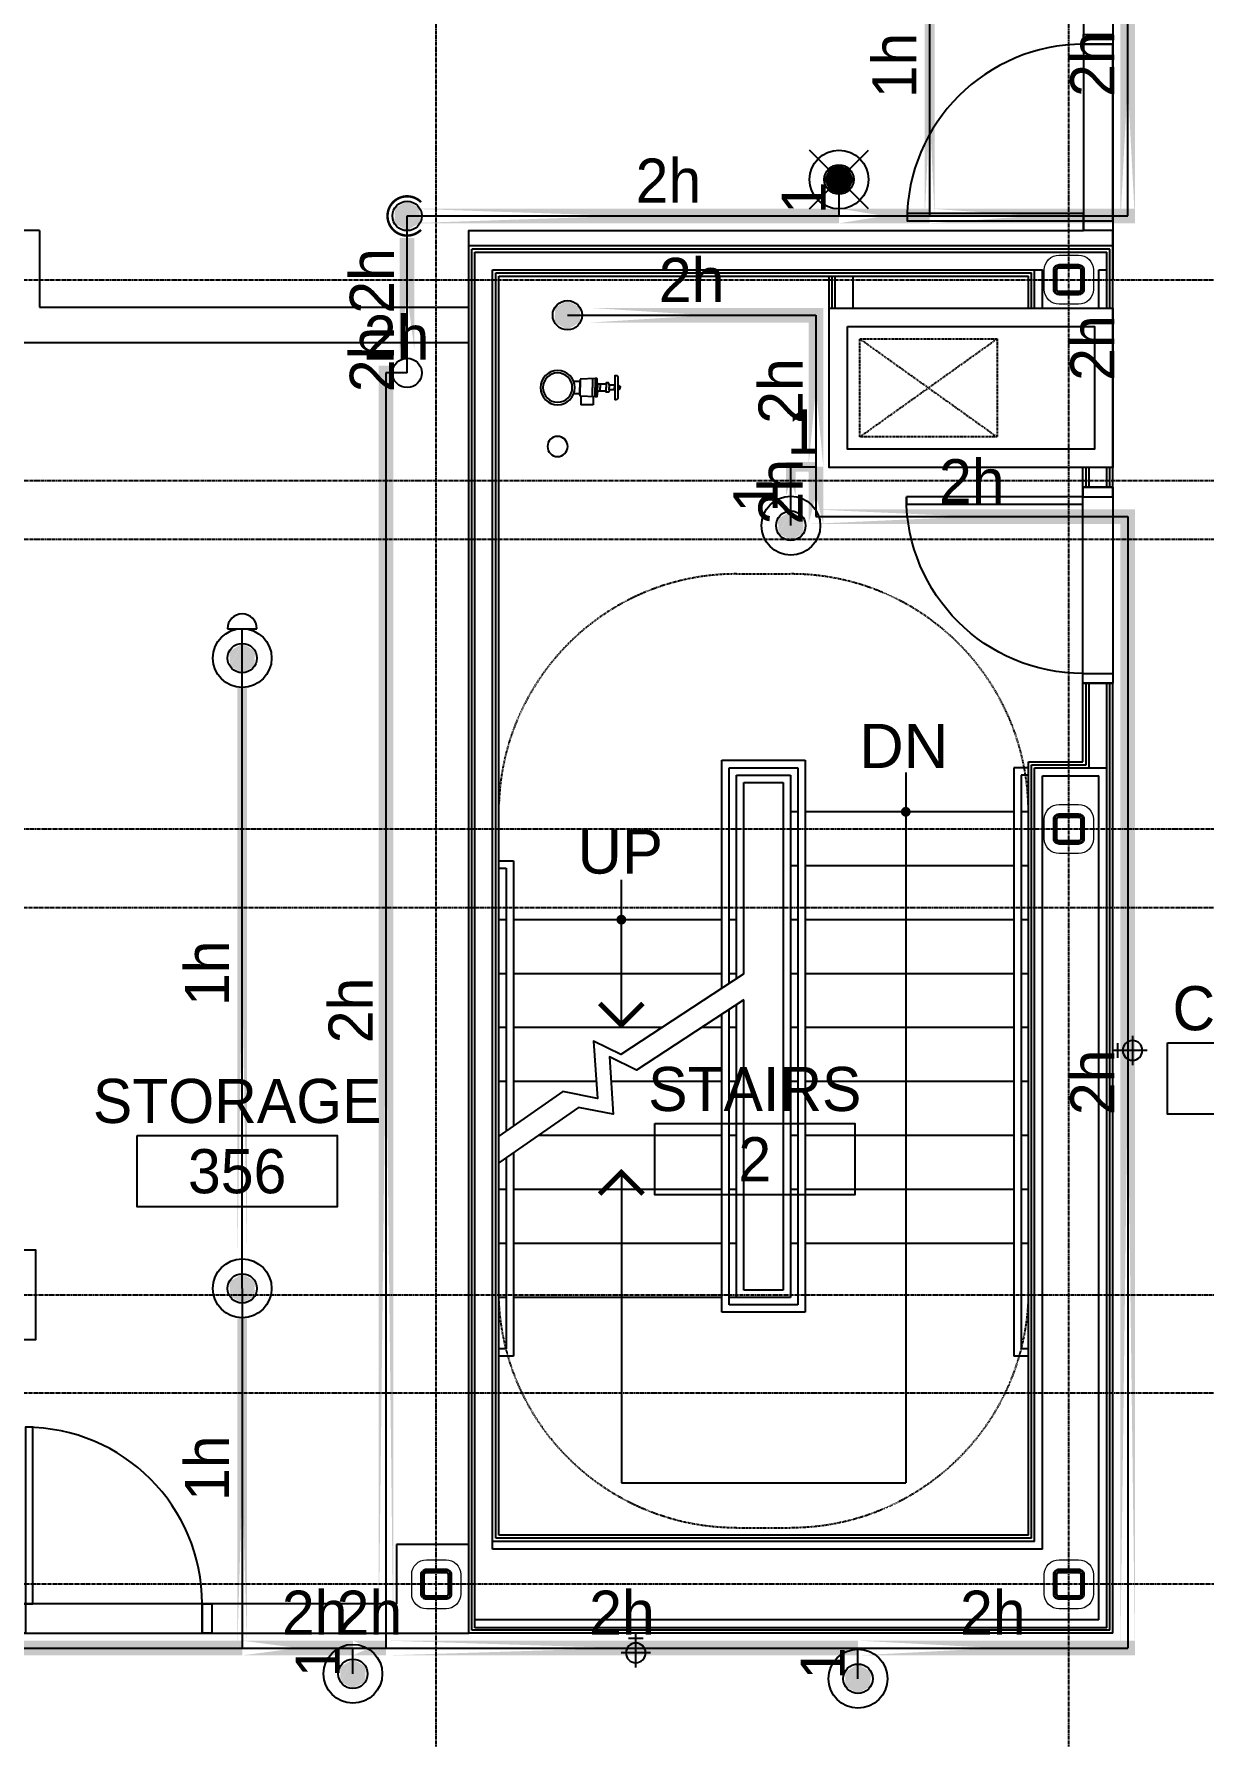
# Model space of a CAD drawing. Header units: inches. Extents: x -6955 to 13123, y -1334 to 3701.
# Drawn here: x 7561.3 to 7799.9, y 1668.4 to 2015.7 of the extents above; entities that cross this region are included whole.
import ezdxf
from ezdxf.enums import TextEntityAlignment as Align

# ---------------------------------------------------------------- set-up
doc = ezdxf.new("R2010")
doc.units = ezdxf.units.IN
doc.header["$MEASUREMENT"] = 0
doc.linetypes.add('CENTER2', pattern=[1.125, 0.75, -0.125, 0.125, -0.125])
doc.linetypes.add('HIDDEN2', pattern=[0.1875, 0.125, -0.0625])
for name, color, linetype, lineweight in [('A-Anno-Text', 7, 'Continuous', 25), ('A-Detl-Hatch', 1, 'Continuous', 18), ('A-Detl-Wide', 2, 'Continuous', 35), ('S-Detl-Hatch', 1, 'Continuous', 18)]:
    doc.layers.add(name, color=color, linetype=linetype, lineweight=lineweight)
for name, color, linetype in [('A-Door', 7, 'Continuous'), ('A-Door-Head', 8, 'Continuous'), ('A-Flor-Hral', 7, 'Continuous'), ('A-Flor-Pfix', 7, 'Continuous'), ('A-Flor-Strs', 8, 'Continuous'), ('A-Flor-Wall Mtd Fixture', 7, 'Continuous'), ('A-Grid(SmallScale)', 11, 'CENTER2'), ('A-HVAC', 6, 'HIDDEN2'), ('A-Tag-Rm(Scale)', 7, 'Continuous'), ('A-Wall-Full', 7, 'Continuous'), ('A-Wall-Hatch', 15, 'Continuous'), ('headdn', 7, 'Continuous'), ('PIPEBL', 4, 'Continuous'), ('pipemn', 6, 'Continuous'), ('PIPESPC', 7, 'Continuous'), ('S-Grid-Iden', 7, 'Continuous'), ('spk-cap', 7, 'Continuous'), ('spk-pipedrop', 7, 'Continuous'), ('spk-piperise', 7, 'Continuous'), ('TIDYPIPE', 7, 'Continuous')]:
    doc.layers.add(name, color=color, linetype=linetype)
doc.styles.add('G1DIM', font='arial.ttf')
doc.styles.add('PIPE', font='PIPE.SHX')

# ---------------------------------------------------------------- blocks, each defined once
blk = doc.blocks.new('A$C6DF4342F')
at = {"layer": 'A-HVAC'}
for p, q in [((3.92, 6.13), (31.92, -13.87)), ((3.92, -13.87), (31.92, 6.13))]:
    blk.add_line(p, q, dxfattribs=at)
blk.add_lwpolyline([(3.92, 6.13), (31.92, 6.13), (31.92, -13.87), (3.92, -13.87)], close=True, dxfattribs=at)
blk = doc.blocks.new('Door 36in')
blk.add_lwpolyline([(0, 36), (1.5, 36), (1.5, 0), (0, 0)], close=True)
blk.add_arc((0, 0), 36, 0, 90)
blk = doc.blocks.new('stand-pipe')
for p, q in [((13.75, -16.77), (15.5, -16.77)), ((15.5, -19.27), (15.5, -16.77)), ((13.86, -19.27), (15.5, -19.27)), ((9.81, -24.31), (14.19, -24.31))]:
    blk.add_line(p, q)
for points in [[(10.2, -19.63), (10.13, -19.63), (10.25, -16.63)], [(10.25, -16.63), (10.75, -16.51), (12, -16.51)], [(10.25, -16.63), (12, -16.63)], [(10.75, -16.51), (10.75, -15.27)], [(13.75, -16.63), (13.25, -16.51), (12, -16.51)], [(13.75, -16.63), (12, -16.63)], [(13.25, -16.51), (13.25, -15.27)], [(13.8, -19.63), (13.87, -19.63), (13.75, -16.63)], [(10.13, -19.97), (10.13, -19.74), (12, -19.74)], [(11.28, -20.11), (10.13, -19.97), (12, -19.97)], [(10.15, -19.15), (12, -19.15)], [(10.2, -19.74), (10.2, -19.63)], [(10.2, -19.63), (12, -19.63)], [(11.28, -21.89), (11.28, -20.11), (12, -20.11)], [(11.28, -20.7), (12, -20.7)], [(13.85, -19.15), (12, -19.15)], [(13.8, -19.63), (12, -19.63)], [(13.87, -19.97), (13.87, -19.74), (12, -19.74)], [(12.72, -20.11), (13.87, -19.97), (12, -19.97)], [(12.72, -21.89), (12.72, -20.11), (12, -20.11)], [(12.72, -20.7), (12, -20.7)], [(13.8, -19.74), (13.8, -19.63)], [(9.5, -23.68), (14.5, -23.68)], [(11.54, -22.51), (12, -22.51)], [(11.65, -23.59), (12, -23.59)], [(12.46, -22.51), (12, -22.51)], [(12.35, -23.59), (12, -23.59)], [(11.54, -24.31), (11.54, -24.42), (12, -24.42)], [(12.46, -24.31), (12.46, -24.42), (12, -24.42)]]:
    blk.add_lwpolyline(points)
for points in [[(11.65, -23.68), (11.65, -23.59), (11.54, -23.59), (11.54, -22.51), (11.34, -22.51, -0.214855), (11.05, -22.38), (11.05, -21.89), (12, -21.89)], [(12.35, -23.68), (12.35, -23.59), (12.46, -23.59), (12.46, -22.51), (12.66, -22.51, 0.214855), (12.95, -22.38), (12.95, -21.89), (12, -21.89)], [(11.63, -24.42, 0.424993), (12, -24.77, 0.928807)], [(12.37, -24.42, -0.424993), (12, -24.77, -0.928807)]]:
    blk.add_lwpolyline(points, format="xyb")
for centre, radius in [((12, -12), 3.5), ((12, -12), 3), ((24, -12), 2.06)]:
    blk.add_circle(centre, radius)
for centre, start, end in [((10.15, -23.75), 173.8478, 239.132), ((13.85, -23.75), 300.868, 6.1522)]:
    blk.add_arc(centre, 0.649, start, end)
at = {"layer": 'Defpoints'}
blk.add_point((0, 0), dxfattribs=at)
blk = doc.blocks.new('st clearance 1')
at = {"linetype": 'HIDDEN2'}
blk.add_line((19.5, 48.5), (30.5, 48.5), dxfattribs=at)
for centre, start, end in [((19.5, 0), 90, 178.2277), ((30.5, 0), 1.7723, 90)]:
    blk.add_arc(centre, 48.5, start, end, dxfattribs=at)
blk = doc.blocks.new('st 3rd 4th right')
at = {"layer": 'A-Anno-Text'}
for p, q in [((83, 155.5), (83, 10.7)), ((25, 104.02), (25, 133.61)), ((25, 73.97), (25, 10.7)), ((25, 10.7), (83, 10.7))]:
    blk.add_line(p, q, dxfattribs=at)
at = {"layer": 'A-Anno-Text', "const_width": 1}
for points in [[(83, 148, -1), (83, 147, -1)], [(25, 126, -1), (25, 125, -1)]]:
    blk.add_lwpolyline(points, format="xyb", close=True, dxfattribs=at)
for points in [[(29.42, 108.44), (25, 104.02), (20.58, 108.44)], [(29.42, 69.55), (25, 73.97), (20.58, 69.55)]]:
    blk.add_lwpolyline(points, dxfattribs=at)
at = {"layer": 'A-Flor-Hral'}
for p, q in [((45.5, 111.55), (45.5, 158)), ((45.5, 158), (62.5, 158)), ((47, 112.53), (47, 156.5)), ((47, 156.5), (61, 156.5)), ((61, 156.5), (61, 47)), ((62.5, 158), (62.5, 45.5)), ((105, 156.5), (105, 36.5)), ((108, 156.5), (105, 156.5)), ((48.5, 113.52), (48.5, 155)), ((48.5, 155), (59.5, 155)), ((50, 114.5), (50, 153.5)), ((50, 153.5), (58, 153.5)), ((58, 153.5), (58, 50)), ((59.5, 155), (59.5, 48.5)), ((106.5, 155), (106.5, 38)), ((108, 155), (106.5, 155)), ((0, 137.5), (3, 137.5)), ((0, 136), (1.5, 136)), ((1.5, 136), (1.5, 82.43)), ((3, 137.5), (3, 83.47)), ((48.5, 48.5), (48.5, 108.18)), ((50, 50), (50, 109.16)), ((45.5, 45.5), (45.5, 106.21)), ((47, 47), (47, 107.2)), ((1.5, 76.97), (1.5, 38)), ((3, 78.01), (3, 36.5)), ((58, 50), (50, 50)), ((62.5, 45.5), (45.5, 45.5)), ((61, 47), (47, 47)), ((59.5, 48.5), (48.5, 48.5)), ((1.5, 38), (0, 38)), ((3, 36.5), (0, 36.5)), ((108, 36.5), (105, 36.5)), ((108, 38), (106.5, 38))]:
    blk.add_line(p, q, dxfattribs=at)
for points in [[(50, 114.5), (24.9, 98.04), (19.35, 100.77), (20.12, 89.05), (13.06, 90.45), (0, 81.39)], [(50, 109.16), (28.12, 94.82), (22.57, 97.55), (23.34, 85.83), (16.29, 87.23), (0, 75.93)]]:
    blk.add_lwpolyline(points, dxfattribs=at)
at = {"layer": 'A-Flor-Strs'}
for p, q in [((61, 147.5), (59.5, 147.5)), ((105, 147.5), (62.5, 147.5)), ((108, 147.5), (106.5, 147.5)), ((61, 136.5), (59.5, 136.5)), ((105, 136.5), (62.5, 136.5)), ((108, 136.5), (106.5, 136.5)), ((1.5, 125.5), (0, 125.5)), ((45.5, 125.5), (3, 125.5)), ((48.5, 125.5), (47, 125.5)), ((61, 125.5), (59.5, 125.5)), ((105, 125.5), (62.5, 125.5)), ((108, 125.5), (106.5, 125.5)), ((1.5, 114.5), (0, 114.5)), ((45.5, 114.5), (3, 114.5)), ((48.5, 114.5), (47, 114.5)), ((61, 114.5), (59.5, 114.5)), ((105, 114.5), (62.5, 114.5)), ((108, 114.5), (106.5, 114.5)), ((1.5, 103.5), (0, 103.5)), ((33.23, 103.5), (3, 103.5)), ((45.5, 103.5), (41.36, 103.5)), ((48.5, 103.5), (47, 103.5)), ((61, 103.5), (59.5, 103.5)), ((105, 103.5), (62.5, 103.5)), ((108, 103.5), (106.5, 103.5)), ((1.5, 92.5), (0, 92.5)), ((19.89, 92.5), (3, 92.5)), ((45.5, 92.5), (22.9, 92.5)), ((48.5, 92.5), (47, 92.5)), ((61, 92.5), (59.5, 92.5)), ((105, 92.5), (62.5, 92.5)), ((108, 92.5), (106.5, 92.5)), ((45.5, 81.5), (8.03, 81.5)), ((48.5, 81.5), (47, 81.5)), ((61, 81.5), (59.5, 81.5)), ((105, 81.5), (62.5, 81.5)), ((108, 81.5), (106.5, 81.5)), ((1.5, 70.5), (0, 70.5)), ((45.5, 70.5), (3, 70.5)), ((48.5, 70.5), (47, 70.5)), ((61, 70.5), (59.5, 70.5)), ((105, 70.5), (62.5, 70.5)), ((108, 70.5), (106.5, 70.5)), ((1.5, 59.5), (0, 59.5)), ((45.5, 59.5), (3, 59.5)), ((48.5, 59.5), (47, 59.5)), ((61, 59.5), (59.5, 59.5)), ((105, 59.5), (62.5, 59.5)), ((108, 59.5), (106.5, 59.5)), ((1.5, 48.5), (0, 48.5)), ((45.5, 48.5), (3, 48.5)), ((48.5, 48.5), (47, 48.5))]:
    blk.add_line(p, q, dxfattribs=at)
at = {"layer": 'A-Flor-Pfix', "xscale": -1, "rotation": 90}
blk.add_blockref('stand-pipe', (0, 246), dxfattribs=at)
at = {"layer": 'A-Flor-Strs', "linetype": 'HIDDEN2'}
blk.add_blockref('st clearance 1', (29, 147.5), dxfattribs=at)
at = {"layer": 'A-Flor-Strs', "linetype": 'HIDDEN2', "xscale": -1, "rotation": 180}
blk.add_blockref('st clearance 1', (29, 50), dxfattribs=at)
at = {"layer": 'A-Anno-Text', "char_height": 9, "attachment_point": 3, "style": 'G1DIM'}
for s, insert in [('DN', (91.65, 165.44)), ('UP', (33.51, 143.9))]:
    blk.add_mtext(s, dxfattribs=dict(at, insert=insert))
blk = doc.blocks.new('*U40')
at = {"layer": 'A-Detl-Hatch'}
h = blk.add_hatch(dxfattribs=at)
h.set_pattern_fill('ANSI32', color=256, scale=6, style=0)
h.set_pattern_definition([(45, (-3, 0), (-1.591, 1.591), []), (45, (-1.9393, 0), (-1.591, 1.591), [])])
edge = h.paths.add_edge_path(flags=0)
edge.add_line((-2, -0.5), (2, -0.5))
edge.add_arc((2, -1), 0.5, 0, 90, ccw=False)
edge.add_line((2.5, -1), (2.5, -5))
edge.add_arc((2, -5), 0.5, -90, 0, ccw=False)
edge.add_line((2, -5.5), (-2, -5.5))
edge.add_arc((-2, -5), 0.5, 180, 270, ccw=False)
edge.add_line((-2.5, -5), (-2.5, -1))
edge.add_arc((-2, -1), 0.5, 90, 180, ccw=False)
edge = h.paths.add_edge_path(flags=0)
edge.add_line((-2, 0), (2, 0))
edge.add_arc((2, -1), 1, 0, 90, ccw=False)
edge.add_line((3, -1), (3, -5))
edge.add_arc((2, -5), 1, -90, 0, ccw=False)
edge.add_line((2, -6), (-2, -6))
edge.add_arc((-2, -5), 1, 180, 270, ccw=False)
edge.add_line((-3, -5), (-3, -1))
edge.add_arc((-2, -1), 1, 90, 180, ccw=False)
at = {"color": 0, "linetype": 'ByBlock'}
for points in [[(-2, 0), (2, 0, -0.414214), (3, -1), (3, -5, -0.414214), (2, -6), (-2, -6, -0.414214), (-3, -5), (-3, -1, -0.414214)], [(-2, -0.5), (2, -0.5, -0.414214), (2.5, -1), (2.5, -5, -0.414214), (2, -5.5), (-2, -5.5, -0.414214), (-2.5, -5), (-2.5, -1, -0.414214)]]:
    blk.add_lwpolyline(points, format="xyb", close=True, dxfattribs=at)
blk = doc.blocks.new('HSS 6X6')
at = {"layer": 'S-Detl-Hatch'}
blk.add_lwpolyline([(13836.95, -7384.91), (13840.95, -7384.91, -0.414214), (13843.95, -7387.91), (13843.95, -7391.91, -0.414214), (13840.95, -7394.91), (13836.95, -7394.91, -0.414214), (13833.95, -7391.91), (13833.95, -7387.91, -0.414214)], format="xyb", close=True, dxfattribs=at)
at = {"layer": 'A-Detl-Wide'}
blk.add_blockref('*U40', (13838.95, -7386.91), dxfattribs=at)
blk = doc.blocks.new('36in door')
blk.add_lwpolyline([(-1.5, -36), (0, -36), (0, 0), (-1.5, 0)], close=True)
blk.add_arc((0, 0), 36, 180, 270)
blk = doc.blocks.new('King Suite 8')
at = {"layer": 'A-Wall-Full'}
blk.add_line((3, 123.5), (3, 53), dxfattribs=at)
blk = doc.blocks.new('storage 3')
at = {"layer": 'A-Door'}
for points in [[(-92.37, 6), (-90.37, 6), (-90.37, 0), (-92.37, 0)], [(-54.37, 6), (-52.37, 6), (-52.37, 0), (-54.37, 0)]]:
    blk.add_lwpolyline(points, close=True, dxfattribs=at)
at = {"layer": 'A-Door-Head'}
blk.add_lwpolyline([(-54.37, 6), (-90.37, 6), (-90.37, 0), (-54.37, 0)], close=True, dxfattribs=at)
at = {"layer": 'A-Wall-Full'}
for p, q in [((0, 18.13), (-14.75, 18.13)), ((-90.37, 6), (-90.37, 0)), ((-54.37, 6), (-54.37, 0)), ((-96.62, 0), (-90.37, 0)), ((-54.37, 0), (0, 0))]:
    blk.add_line(p, q, dxfattribs=at)
for points in [[(-90.37, 6), (-92.37, 6), (-92.37, 59.9), (-88.26, 59.9), (-88.26, 78.11), (-92.37, 78.11), (-92.37, 263.17), (0, 263.17)], [(-14.75, 18.13), (-14.75, 6), (-54.37, 6)]]:
    blk.add_lwpolyline(points, dxfattribs=at)
at = {"layer": 'A-Door', "rotation": 180}
blk.add_blockref('36in door', (-90.37, 6), dxfattribs=at)
blk = doc.blocks.new('wall sconce typ')
for p, q in [((0, 7), (0, 0)), ((3, 4), (-3, 4)), ((-1.5, 1), (1.5, 1))]:
    blk.add_line(p, q)
blk.add_circle((0, 4), 2)
blk = doc.blocks.new('Rm Tag')
blk.add_lwpolyline([(-0.2124, 0.0759), (0.2124, 0.0759), (0.2124, -0.0759), (-0.2124, -0.0759)], close=True)
for p in [(0, 0.2858), (0, 0.1493), (0, 0)]:
    blk.add_attdef('XXX', text='', height=0.0938).set_placement(p, align=Align.MIDDLE_CENTER)
blk = doc.blocks.new('dpend1')
for radius in [6, 3]:
    blk.add_circle((0, 0), radius)
for points in [[(0.01, 2.97), (-2.53, -1.59), (-2.62, 1.36)], [(0.01, 2.97), (-2.49, -1.59), (2.52, -1.59)], [(2.52, -1.59), (0.01, 2.97), (2.6, 1.47)], [(2.52, -1.59), (-2.53, -1.59), (0.01, -2.98)]]:
    blk.add_solid(points)
blk = doc.blocks.new('drop')
blk.add_circle((0, 0), 3)
for points in [[(0.01, 2.97), (-2.53, -1.59), (-2.62, 1.36)], [(0.01, 2.97), (-2.49, -1.59), (2.52, -1.59)], [(2.52, -1.59), (0.01, 2.97), (2.6, 1.47)], [(2.52, -1.59), (-2.53, -1.59), (0.01, -2.98)]]:
    blk.add_solid(points)
blk = doc.blocks.new('PIPESPC')
at = {"layer": 'PIPESPC', "style": 'PIPE', "width": 0.9}
blk.add_attdef('SIZE', text='', height=9, dxfattribs=at).set_placement((0, 4.02), align=Align.CENTER)
at = {"layer": 'PIPESPC', "style": 'PIPE', "flags": 1}
blk.add_attdef('SCHED', (25.3, 3.89), '', height=9, dxfattribs=at)
blk = doc.blocks.new('CAP')
blk.add_line((0, 3), (0, -3))
blk.add_arc((0, 0), 3, 270, 90)
blk = doc.blocks.new('dpend2')
for p, q in [((-6, -6), (6, 6)), ((6, -6), (-6, 6))]:
    blk.add_line(p, q)
for radius in [6, 3]:
    blk.add_circle((0, 0), radius)
for points in [[(0, 0), (-3, 0), (-2.08, 2.07)], [(0, 0), (-3, 0), (-2.08, -2.07)], [(0, 0), (0, 3), (-2.12, 2.14)], [(0, 0), (0, -3), (-2.12, -2.14)], [(0, 0), (0, 3), (2.12, 2.14)], [(0, 0), (3, 0), (2.08, 2.07)], [(0, 0), (3, 0), (2.08, -2.07)], [(0, 0), (0, -3), (2.12, -2.14)]]:
    blk.add_solid(points)
blk = doc.blocks.new('rise')
blk.add_circle((0, 0), 3)
blk = doc.blocks.new('TIDYRUN')
at = {"const_width": 0.5}
blk.add_lwpolyline([(-2.83, 2.83, -2.414214), (-2.83, -2.83, -1.737895)], format="xyb", dxfattribs=at)

msp = doc.modelspace()

# ---------------------------------------------------------------- linework, layer by layer
at = {"layer": 'A-Door'}
for points in [[(7775.3342, 2013.5773), (7775.3342, 2015.5773), (7781.3342, 2015.5773), (7781.3342, 2013.5773)], [(7775.3342, 1975.5773), (7775.3342, 1977.5773), (7781.3342, 1977.5773), (7781.3342, 1975.5773)], [(7775.2092, 1923.2773), (7775.2092, 1921.2773), (7781.3342, 1921.2773), (7781.3342, 1923.2773)], [(7775.2092, 1885.2773), (7781.3342, 1885.2773), (7781.3342, 1883.2773), (7775.2092, 1883.2773)]]:
    msp.add_lwpolyline(points, close=True, dxfattribs=at)
at = {"layer": 'A-Door-Head'}
for points in [[(7775.3342, 2013.5773), (7775.3342, 1977.5773), (7781.3342, 1977.5773), (7781.3342, 2013.5773)], [(7775.2092, 1923.2773), (7781.3342, 1923.2773), (7781.3342, 1883.2773), (7775.2092, 1883.2773)]]:
    msp.add_lwpolyline(points, close=True, dxfattribs=at)
at = {"layer": 'A-Grid(SmallScale)'}
for p, q in [((7643.3342, 1223.6428), (7643.3342, 3132.3201)), ((7772.3342, 1223.6428), (7772.3342, 3132.3201)), ((4537.3342, 1965.5773), (8345.3342, 1965.5773)), ((8345.3342, 1912.5773), (4537.3342, 1912.5773)), ((4561.449, 1853.5773), (8345.3342, 1853.5773)), ((4537.3342, 1837.5773), (8345.3342, 1837.5773)), ((4563.1356, 1758.5773), (8345.3342, 1758.5773)), ((4537.3342, 1738.5773), (8345.3342, 1738.5773)), ((8343.3342, 1699.5773), (4552.1444, 1699.5773))]:
    msp.add_line(p, q, dxfattribs=at)
msp.add_lwpolyline([(8345.3342, 1924.5773), (4557.6467, 1924.5773), (4550.0842, 1939.1398), (4504.0217, 1939.1398)], dxfattribs=at)
at = {"layer": 'A-Wall-Full'}
for p, q in [((7781.3342, 2177.2023), (7781.3342, 2013.5773)), ((7775.3342, 2020.1823), (7775.3342, 2013.5773)), ((7775.3342, 2013.5773), (7781.3342, 2013.5773)), ((7775.3342, 1977.5773), (7775.3342, 1975.5773)), ((7775.3342, 1977.5773), (7781.3342, 1977.5773)), ((7781.3342, 1977.5773), (7781.3342, 1975.5773)), ((7562.4517, 1975.5773), (7533.9592, 1975.5773)), ((7562.4517, 1975.5773), (7562.4517, 1959.9923)), ((7649.9592, 1689.5773), (7649.9592, 1972.4523)), ((7781.3342, 1972.4523), (7649.9592, 1972.4523)), ((7781.3342, 1923.2773), (7781.3342, 1975.5773)), ((7656.0842, 1709.5773), (7656.0842, 1966.3273)), ((7656.0842, 1966.3273), (7764.0842, 1966.3273)), ((7723.4598, 1959.7773), (7723.4598, 1966.3273)), ((7764.0842, 1959.7773), (7764.0842, 1966.3273)), ((7562.4517, 1959.9923), (7649.9592, 1959.9923)), ((7775.2092, 1923.2773), (7775.2092, 1927.2773)), ((7775.2092, 1923.2773), (7781.3342, 1923.2773)), ((7775.2092, 1883.2773), (7781.3342, 1883.2773)), ((7775.2092, 1867.2773), (7775.2092, 1883.2773)), ((7781.3342, 1689.5773), (7781.3342, 1883.2773)), ((7764.0842, 1709.5773), (7764.0842, 1867.2773)), ((7764.0842, 1867.2773), (7775.2092, 1867.2773)), ((7764.0842, 1709.5773), (7656.0842, 1709.5773)), ((7781.3342, 1689.5773), (7649.9592, 1689.5773))]:
    msp.add_line(p, q, dxfattribs=at)
msp.add_lwpolyline([(7649.9592, 1959.9923), (7649.9592, 1975.5773), (7775.3342, 1975.5773)], dxfattribs=at)
for points in [[(7723.4598, 1959.7773), (7781.3361, 1959.7773), (7781.3361, 1927.2773), (7723.4598, 1927.2773)], [(7727.2098, 1956.0273), (7777.5861, 1956.0273), (7777.5861, 1931.0273), (7727.2098, 1931.0273)]]:
    msp.add_lwpolyline(points, close=True, dxfattribs=at)
at = {"layer": 'A-Wall-Hatch'}
for p, q in [((7650.5842, 1690.2023), (7650.5842, 1971.8273)), ((7780.7092, 1971.8273), (7650.5842, 1971.8273)), ((7651.2092, 1690.7023), (7651.2092, 1971.2023)), ((7651.2092, 1971.2023), (7780.0842, 1971.2023)), ((7780.0842, 1959.7773), (7780.0842, 1971.2023)), ((7780.7092, 1959.7773), (7780.7092, 1971.8273)), ((7654.8342, 1706.7023), (7654.8342, 1967.5773)), ((7654.8342, 1967.5773), (7766.9592, 1967.5773)), ((7655.4592, 1708.9523), (7655.4592, 1966.9523)), ((7655.4592, 1966.9523), (7764.7092, 1966.9523)), ((7724.0848, 1959.7773), (7724.0848, 1966.3273)), ((7724.7098, 1959.7773), (7724.7098, 1966.3273)), ((7728.3348, 1959.7773), (7728.3348, 1966.3273)), ((7764.7092, 1959.7773), (7764.7092, 1966.9523)), ((7765.3342, 1959.7773), (7765.3342, 1967.5773)), ((7766.9592, 1959.7773), (7766.9592, 1967.5773)), ((7778.4592, 1967.5773), (7780.0842, 1967.5773)), ((7778.4592, 1959.7773), (7778.4592, 1967.5773)), ((7775.8342, 1923.2773), (7775.8342, 1927.2773)), ((7776.4592, 1923.2773), (7776.4592, 1927.2773)), ((7780.0842, 1923.2773), (7780.0842, 1927.2773)), ((7780.7092, 1923.2773), (7780.7092, 1927.2773)), ((7775.8342, 1866.6523), (7775.8342, 1883.2773)), ((7776.4592, 1866.0273), (7776.4592, 1883.2773)), ((7780.0842, 1690.7023), (7780.0842, 1883.2773)), ((7780.7092, 1690.2023), (7780.7092, 1883.2773)), ((7764.7092, 1708.9523), (7764.7092, 1866.6523)), ((7764.7092, 1866.6523), (7775.8342, 1866.6523)), ((7765.3342, 1708.3273), (7765.3342, 1866.0273)), ((7765.3342, 1866.0273), (7780.0842, 1866.0273)), ((7766.9592, 1706.7023), (7766.9592, 1864.4023)), ((7766.9592, 1864.4023), (7778.4592, 1864.4023)), ((7778.4592, 1692.3273), (7778.4592, 1864.4023)), ((7765.3342, 1708.3273), (7654.8342, 1708.3273)), ((7764.7092, 1708.9523), (7655.4592, 1708.9523)), ((7766.9592, 1706.7023), (7654.8342, 1706.7023)), ((7778.4592, 1692.3273), (7651.2092, 1692.3273)), ((7780.7092, 1690.2023), (7650.5842, 1690.2023)), ((7780.0842, 1690.7023), (7651.2092, 1690.7023))]:
    msp.add_line(p, q, dxfattribs=at)
at = {"layer": 'PIPEBL'}
for p, q in [((7743.9611, 1978.5726), (7743.9611, 2020.5001)), ((7725.4611, 1986.0001), (7725.4611, 1978.5726)), ((7715.6467, 1915.4273), (7715.6467, 1927.4273)), ((7715.6467, 1927.4273), (7720.7595, 1927.4273)), ((7603.7717, 1888.4198), (7603.7717, 1894.4198)), ((7603.7717, 1759.8998), (7603.7717, 1888.4198)), ((7603.7717, 1759.8998), (7603.7717, 1686.5773)), ((7626.3421, 1681.3201), (7626.3421, 1686.5773)), ((7729.3342, 1680.3201), (7729.3342, 1686.5773))]:
    msp.add_line(p, q, dxfattribs=at)
at = {"layer": 'pipemn'}
for p, q in [((7784.3342, 1978.5726), (7784.3342, 2033.0773)), ((7637.4021, 1946.5726), (7637.4021, 1978.5726)), ((7637.4021, 1978.5726), (7725.4611, 1978.5726)), ((7725.4611, 1978.5726), (7743.9611, 1978.5726)), ((7743.9611, 1978.5726), (7784.3342, 1978.5726)), ((7670.0842, 1958.3273), (7720.7595, 1958.3273)), ((7720.7595, 1958.3273), (7720.7595, 1927.4273)), ((7637.4021, 1946.5726), (7633.0896, 1946.5726)), ((7633.0896, 1946.5726), (7633.0896, 1686.5773)), ((7720.7595, 1927.4273), (7720.7595, 1917.2737)), ((7720.7595, 1917.2737), (7784.3342, 1917.2737)), ((7784.3342, 1917.2737), (7784.3342, 1686.5773)), ((7492.7092, 1686.5773), (7603.7717, 1686.5773)), ((7603.7717, 1686.5773), (7626.3421, 1686.5773)), ((7626.3421, 1686.5773), (7633.0896, 1686.5773)), ((7633.0896, 1686.5773), (7729.3342, 1686.5773)), ((7729.3342, 1686.5773), (7784.3342, 1686.5773))]:
    msp.add_line(p, q, dxfattribs=at)
at = {"layer": 'TIDYPIPE', "color": 7}
for points, const_width in [([(7784.3342, 1977.0726), (7784.3342, 2034.5773)], 3), ([(7743.9611, 1978.5726), (7743.9611, 2020.5001)], 2), ([(7637.4021, 1978.5726), (7725.4611, 1978.5726)], 3), ([(7725.4611, 1978.5726), (7743.9611, 1978.5726)], 3), ([(7743.9611, 1978.5726), (7785.8342, 1978.5726)], 3), ([(7637.4021, 1951.0726), (7637.4021, 1974.0726)], 3), ([(7674.5842, 1958.3273), (7722.2595, 1958.3273)], 3), ([(7720.7595, 1927.4273), (7720.7595, 1959.8273)], 3), ([(7633.0896, 1686.5773), (7633.0896, 1948.0726)], 3), ([(7714.6467, 1927.4273), (7720.7595, 1927.4273)], 2), ([(7715.6467, 1921.4273), (7715.6467, 1928.4273)], 2), ([(7720.7595, 1915.7737), (7720.7595, 1927.4273)], 3), ([(7784.3342, 1685.0773), (7784.3342, 1918.7737)], 3), ([(7719.2595, 1917.2737), (7785.8342, 1917.2737)], 3), ([(7603.7717, 1765.8998), (7603.7717, 1882.4198)], 2), ([(7603.7717, 1686.5773), (7603.7717, 1753.8998)], 2), ([(7492.7092, 1686.5773), (7603.7717, 1686.5773)], 3), ([(7603.7717, 1686.5773), (7626.3421, 1686.5773)], 3), ([(7626.3421, 1686.5773), (7633.0896, 1686.5773)], 3), ([(7633.0896, 1686.5773), (7729.3342, 1686.5773)], 3), ([(7729.3342, 1686.5773), (7785.8342, 1686.5773)], 3)]:
    msp.add_lwpolyline(points, close=True, dxfattribs=dict(at, const_width=const_width))

# ---------------------------------------------------------------- block references
for name, p in [('King Suite 8', (7778.3342, 1912.5773)), ('st 3rd 4th right', (7656.0842, 1709.5773)), ('storage 3', (7649.9592, 1689.5773))]:
    msp.add_blockref(name, p)
at = {"layer": 'A-Door', "rotation": 270}
msp.add_blockref('36in door', (7775.3342, 1977.5773), dxfattribs=at)
at = {"layer": 'A-Door', "xscale": -1, "rotation": 90}
msp.add_blockref('Door 36in', (7775.2092, 1921.2773), dxfattribs=at)
at = {"layer": 'A-Flor-Wall Mtd Fixture', "xscale": -1}
for p, rotation in [((7781.3342, 1808.4273), 270), ((7684.0185, 1689.5773), 180)]:
    msp.add_blockref('wall sconce typ', p, dxfattribs=dict(at, rotation=rotation))
at = {"layer": 'A-HVAC'}
msp.add_blockref('A$C6DF4342F', (7725.7865, 1947.4012), dxfattribs=at)
at = {"layer": 'A-Tag-Rm(Scale)'}
ref = msp.add_blockref('Rm Tag', (7812.8634, 1802.7042), dxfattribs=dict(at, xscale=96, yscale=96, zscale=96))
ref.add_attrib('XXX', 'CORR.', dxfattribs={"layer": '0', "height": 9}).set_placement((7812.8634, 1817.0351), align=Align.MIDDLE_CENTER)
ref.add_attrib('XXX', '344', dxfattribs={"layer": '0', "height": 9}).set_placement((7812.8634, 1802.7042), align=Align.MIDDLE_CENTER)
ref = msp.add_blockref('Rm Tag', (7602.7453, 1783.8006), dxfattribs=dict(at, xscale=96, yscale=96, zscale=96))
ref.add_attrib('XXX', 'STORAGE', dxfattribs={"layer": '0', "height": 9}).set_placement((7602.7453, 1798.1315), align=Align.MIDDLE_CENTER)
ref.add_attrib('XXX', '356', dxfattribs={"layer": '0', "height": 9}).set_placement((7602.7453, 1783.8006), align=Align.MIDDLE_CENTER)
ref = msp.add_blockref('Rm Tag', (7708.289, 1786.2379), dxfattribs=dict(at, xscale=96, yscale=96, zscale=96))
ref.add_attrib('XXX', 'STAIRS', dxfattribs={"layer": '0', "height": 9}).set_placement((7708.289, 1800.5689), align=Align.MIDDLE_CENTER)
ref.add_attrib('XXX', '2', dxfattribs={"layer": '0', "height": 9}).set_placement((7708.289, 1786.2379), align=Align.MIDDLE_CENTER)
at = {"layer": 'headdn'}
for name, p in [('dpend2', (7725.4611, 1986.0001)), ('dpend1', (7715.6467, 1915.4273)), ('dpend1', (7603.7717, 1888.4198)), ('dpend1', (7603.7717, 1759.8998)), ('dpend1', (7626.3421, 1681.3201)), ('dpend1', (7729.3342, 1680.3201))]:
    msp.add_blockref(name, p, dxfattribs=at)
at = {"layer": 'PIPESPC'}
ref = msp.add_blockref('PIPESPC', (7743.9611, 2009.2501), dxfattribs=dict(at, rotation=90))
ref.add_attrib('SIZE', '1h', dxfattribs={"color": 0, "height": 9, "rotation": 90, "style": 'PIPE'}).set_placement((7743.9611, 2009.2501), align=Align.BOTTOM_CENTER)
ref = msp.add_blockref('PIPESPC', (7784.3342, 2009.5387), dxfattribs=dict(at, rotation=90))
ref.add_attrib('SIZE', '2h', dxfattribs={"color": 0, "height": 9, "rotation": 90, "style": 'PIPE'}).set_placement((7784.3342, 2009.5387), align=Align.BOTTOM_CENTER)
ref = msp.add_blockref('PIPESPC', (7690.6816, 1978.5726), dxfattribs=at)
ref.add_attrib('SIZE', '2h', dxfattribs={"color": 0, "height": 9, "style": 'PIPE'}).set_placement((7690.6816, 1978.5726), align=Align.BOTTOM_CENTER)
ref = msp.add_blockref('PIPESPC', (7725.4611, 1982.2864), dxfattribs=dict(at, rotation=90))
ref.add_attrib('SIZE', '1', dxfattribs={"color": 0, "height": 9, "rotation": 90, "style": 'PIPE'}).set_placement((7725.4611, 1982.2864), align=Align.BOTTOM_CENTER)
ref = msp.add_blockref('PIPESPC', (7637.4021, 1965.3226), dxfattribs=dict(at, rotation=89.99999999999805))
ref.add_attrib('SIZE', '2h', dxfattribs={"color": 0, "height": 9, "rotation": 90, "style": 'PIPE'}).set_placement((7637.4021, 1965.3226), align=Align.BOTTOM_CENTER)
ref = msp.add_blockref('PIPESPC', (7695.4218, 1958.3273), dxfattribs=at)
ref.add_attrib('SIZE', '2h', dxfattribs={"color": 0, "height": 9, "style": 'PIPE'}).set_placement((7695.4218, 1958.3273), align=Align.BOTTOM_CENTER)
ref = msp.add_blockref('PIPESPC', (7635.2459, 1946.5726), dxfattribs=at)
ref.add_attrib('SIZE', '2h', dxfattribs={"color": 0, "height": 9, "style": 'PIPE'}).set_placement((7635.2459, 1946.5726), align=Align.BOTTOM_CENTER)
ref = msp.add_blockref('PIPESPC', (7637.4021, 1949.3226), dxfattribs=dict(at, rotation=90))
ref.add_attrib('SIZE', '2h', dxfattribs={"color": 0, "height": 9, "rotation": 90, "style": 'PIPE'}).set_placement((7637.4021, 1949.3226), align=Align.BOTTOM_CENTER)
ref = msp.add_blockref('PIPESPC', (7784.3342, 1951.6369), dxfattribs=dict(at, rotation=90))
ref.add_attrib('SIZE', '2h', dxfattribs={"color": 0, "height": 9, "rotation": 90, "style": 'PIPE'}).set_placement((7784.3342, 1951.6369), align=Align.BOTTOM_CENTER)
ref = msp.add_blockref('PIPESPC', (7720.7595, 1942.8773), dxfattribs=dict(at, rotation=90))
ref.add_attrib('SIZE', '2h', dxfattribs={"color": 0, "height": 9, "rotation": 90, "style": 'PIPE'}).set_placement((7720.7595, 1942.8773), align=Align.BOTTOM_CENTER)
ref = msp.add_blockref('PIPESPC', (7718.2031, 1927.4273), dxfattribs=at)
ref.add_attrib('SIZE', '1', dxfattribs={"color": 0, "height": 9, "style": 'PIPE'}).set_placement((7718.2031, 1927.4273), align=Align.BOTTOM_CENTER)
ref = msp.add_blockref('PIPESPC', (7720.7595, 1922.3505), dxfattribs=dict(at, rotation=90))
ref.add_attrib('SIZE', '2h', dxfattribs={"color": 0, "height": 9, "rotation": 90, "style": 'PIPE'}).set_placement((7720.7595, 1922.3505), align=Align.BOTTOM_CENTER)
ref = msp.add_blockref('PIPESPC', (7752.5468, 1917.2737), dxfattribs=at)
ref.add_attrib('SIZE', '2h', dxfattribs={"color": 0, "height": 9, "style": 'PIPE'}).set_placement((7752.5468, 1917.2737), align=Align.BOTTOM_CENTER)
ref = msp.add_blockref('PIPESPC', (7715.6467, 1921.4273), dxfattribs=dict(at, rotation=90))
ref.add_attrib('SIZE', '1', dxfattribs={"color": 0, "height": 9, "rotation": 90, "style": 'PIPE'}).set_placement((7715.6467, 1921.4273), align=Align.BOTTOM_CENTER)
ref = msp.add_blockref('PIPESPC', (7603.7717, 1824.1598), dxfattribs=dict(at, rotation=90))
ref.add_attrib('SIZE', '1h', dxfattribs={"color": 0, "height": 9, "rotation": 90, "style": 'PIPE'}).set_placement((7603.7717, 1824.1598), align=Align.BOTTOM_CENTER)
ref = msp.add_blockref('PIPESPC', (7633.0896, 1816.575), dxfattribs=dict(at, rotation=90.00000000000179))
ref.add_attrib('SIZE', '2h', dxfattribs={"color": 0, "height": 9, "rotation": 90, "style": 'PIPE'}).set_placement((7633.0896, 1816.575), align=Align.BOTTOM_CENTER)
ref = msp.add_blockref('PIPESPC', (7784.3342, 1801.9255), dxfattribs=dict(at, rotation=90))
ref.add_attrib('SIZE', '2h', dxfattribs={"color": 0, "height": 9, "rotation": 90, "style": 'PIPE'}).set_placement((7784.3342, 1801.9255), align=Align.BOTTOM_CENTER)
ref = msp.add_blockref('PIPESPC', (7603.7717, 1723.2386), dxfattribs=dict(at, rotation=90))
ref.add_attrib('SIZE', '1h', dxfattribs={"color": 0, "height": 9, "rotation": 90, "style": 'PIPE'}).set_placement((7603.7717, 1723.2386), align=Align.BOTTOM_CENTER)
ref = msp.add_blockref('PIPESPC', (7618.5529, 1686.5773), dxfattribs=at)
ref.add_attrib('SIZE', '2h', dxfattribs={"color": 0, "height": 9, "style": 'PIPE'}).set_placement((7618.5529, 1686.5773), align=Align.BOTTOM_CENTER)
ref = msp.add_blockref('PIPESPC', (7629.7159, 1686.5773), dxfattribs=at)
ref.add_attrib('SIZE', '2h', dxfattribs={"color": 0, "height": 9, "style": 'PIPE'}).set_placement((7629.7159, 1686.5773), align=Align.BOTTOM_CENTER)
ref = msp.add_blockref('PIPESPC', (7681.2119, 1686.5773), dxfattribs=at)
ref.add_attrib('SIZE', '2h', dxfattribs={"color": 0, "height": 9, "style": 'PIPE'}).set_placement((7681.2119, 1686.5773), align=Align.BOTTOM_CENTER)
ref = msp.add_blockref('PIPESPC', (7756.8342, 1686.5773), dxfattribs=at)
ref.add_attrib('SIZE', '2h', dxfattribs={"color": 0, "height": 9, "style": 'PIPE'}).set_placement((7756.8342, 1686.5773), align=Align.BOTTOM_CENTER)
ref = msp.add_blockref('PIPESPC', (7626.3421, 1683.9487), dxfattribs=dict(at, rotation=90))
ref.add_attrib('SIZE', '1', dxfattribs={"color": 0, "height": 9, "rotation": 90, "style": 'PIPE'}).set_placement((7626.3421, 1683.9487), align=Align.BOTTOM_CENTER)
ref = msp.add_blockref('PIPESPC', (7729.3342, 1683.4487), dxfattribs=dict(at, rotation=90))
ref.add_attrib('SIZE', '1', dxfattribs={"color": 0, "height": 9, "rotation": 90, "style": 'PIPE'}).set_placement((7729.3342, 1683.4487), align=Align.BOTTOM_CENTER)
at = {"layer": 'S-Grid-Iden'}
for p in [(-6066.6155, 9355.4864), (-6066.6155, 9243.4864), (-6195.6155, 9089.4864), (-6066.6155, 9089.4864), (-6066.6155, 9089.4864)]:
    msp.add_blockref('HSS 6X6', p, dxfattribs=at)
at = {"layer": 'spk-cap', "rotation": 90.00000000002773}
msp.add_blockref('CAP', (7603.7717, 1894.4198), dxfattribs=at)
at = {"layer": 'spk-pipedrop'}
for p, rotation in [((7637.4021, 1978.5726), 180.000000000055), ((7670.0842, 1958.3273), 180.0000000000556)]:
    msp.add_blockref('drop', p, dxfattribs=dict(at, rotation=rotation))
at = {"layer": 'spk-piperise', "rotation": 270.0000000000834}
msp.add_blockref('rise', (7637.4021, 1946.5726), dxfattribs=at)
at = {"layer": 'TIDYPIPE', "rotation": 180}
msp.add_blockref('TIDYRUN', (7637.4021, 1978.5726), dxfattribs=at)

doc.saveas('drawing.dxf')
